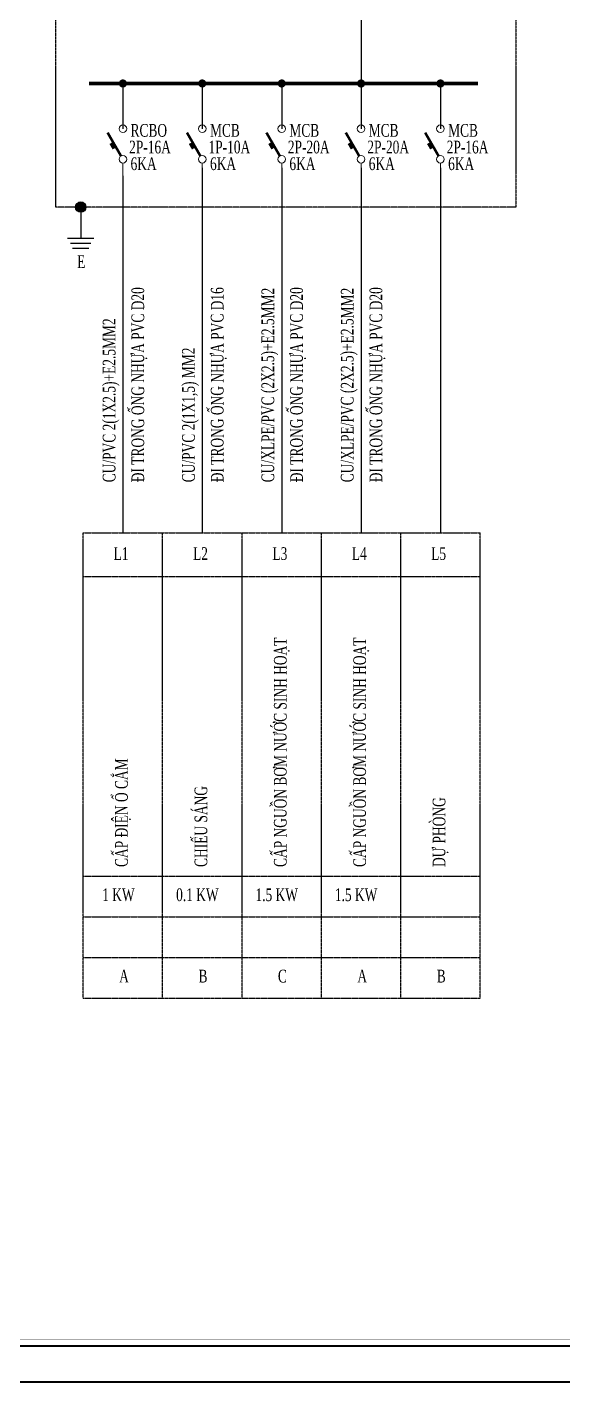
# Model space of a CAD drawing. Header units: inches. Extents: x -30463 to 18, y -115022 to 17.
# Drawn here: x -15790 to -10193, y -91309 to -77176 of the extents above; entities that cross this region are included whole.
import ezdxf
from ezdxf.enums import TextEntityAlignment as Align

# ---------------------------------------------------------------- set-up
doc = ezdxf.new("R2010")
doc.units = ezdxf.units.IN
doc.header["$MEASUREMENT"] = 0
doc.linetypes.add('CENTER2', pattern=[1.125, 0.75, -0.125, 0.125, -0.125])
doc.linetypes.add('HIDDEN', pattern=[9.525, 6.35, -3.175])
for name, color, linetype in [('1', 1, 'Continuous'), ('dien', 3, 'Continuous'), ('dien phong', 2, 'Continuous'), ('Sche', 2, 'Continuous'), ('tbi', 5, 'Continuous'), ('TEXT-E', 30, 'Continuous'), ('XT-Thiet bi dien', 50, 'HIDDEN')]:
    doc.layers.add(name, color=color, linetype=linetype)
for name, color, linetype, lineweight in [('6', 6, 'Continuous', 60), ('cat1', 252, 'Continuous', 40), ('dây điện 2', 32, 'Continuous', 25), ('TBD', 2, 'Continuous', 15)]:
    doc.layers.add(name, color=color, linetype=linetype, lineweight=lineweight)
doc.styles.add('0-Thuong', font='vntimeh.shx', dxfattribs={"width": 0.7})

# ---------------------------------------------------------------- blocks, each defined once
blk = doc.blocks.new('A$C074D4DC1')
blk.add_lwpolyline([(44733, -1037), (44733, 30566), (42, 30566), (42, -1037)], close=True)
blk.add_lwpolyline([(2691, 30008), (1638, 30008), (1638, -479), (44175, -479), (44175, 30008), (4075, 30008)])
at = {"color": 142, "true_color": 0x00a1d6, "const_width": 6.02}
blk.add_lwpolyline([(2691, 29906), (1739, 29906), (1739, -377), (44073, -377), (44073, 29906), (4075, 29906)], dxfattribs=at)
blk = doc.blocks.new('DI2')
at = {"layer": 'TBD'}
for p, q in [((0, 1000), (0, 1250)), ((0, 250), (0, 0))]:
    blk.add_line(p, q, dxfattribs=at)
for points, const_width in [([(-37, 390), (-302, 850)], 50), ([(-177, 533), (-239, 641)], 60)]:
    blk.add_lwpolyline(points, dxfattribs=dict(at, const_width=const_width))
for centre in [(0, 925), (0, 325)]:
    blk.add_circle(centre, 75, dxfattribs=at)
blk = doc.blocks.new('donut')
at = {"layer": 'dien phong', "const_width": 75}
blk.add_lwpolyline([(-37.5, 0, 1), (37.5, 0, 1)], format="xyb", close=True, dxfattribs=at)
blk = doc.blocks.new('nd')
at = {"layer": 'dây điện 2', "ltscale": 20}
h = blk.add_hatch(color=256, dxfattribs=at)
edge = h.paths.add_edge_path()
edge.add_arc((-451, -140), 97, 0, 360)
for p, q in [((-451, -140), (-451, -727)), ((-208, -727), (-695, -727)), ((-262, -819), (-641, -819)), ((-302, -910), (-601, -910))]:
    blk.add_line(p, q, dxfattribs=at)
blk.add_circle((-451, -140), 97, dxfattribs=at)

msp = doc.modelspace()

# ---------------------------------------------------------------- linework, layer by layer
at = {"color": 6, "linetype": 'Continuous', "const_width": 37.1, "elevation": 0}
msp.add_lwpolyline([(-15143, -77764), (-11081, -77764)], dxfattribs=at)
at = {"layer": 'Sche', "color": 3, "linetype": 'ByBlock'}
for p, q in [((-12301, -76492, -12909), (-12301, -77762, -12498)), ((-14789, -77764), (-14789, -78237)), ((-13960, -77764, -21404), (-13960, -78237, -21404)), ((-13130, -77764, -38044), (-13130, -78237, -38044)), ((-12301, -77764, -59449), (-12301, -78237, -59449)), ((-11472, -77764, -27342), (-11472, -78237, -27342)), ((-13960, -78644, -21404), (-13960, -82452, -21404)), ((-13130, -78644, -38044), (-13130, -82452, -38044)), ((-12301, -78644, -59449), (-12301, -82452, -59449)), ((-11472, -78644, -27342), (-11472, -82452, -27342)), ((-14789, -78727), (-14789, -82452))]:
    msp.add_line(p, q, dxfattribs=at)
at = {"layer": 'tbi', "linetype": 'CENTER2'}
for p, q in [((-15203, -87307), (-15203, -82452)), ((-15203, -82452), (-11057, -82452, -5294)), ((-14374, -87307), (-14374, -82452)), ((-13545, -87307), (-13545, -82452)), ((-12716, -87307), (-12716, -82452)), ((-11887, -87307), (-11887, -82452)), ((-11057, -87307), (-11057, -82452)), ((-15203, -82906), (-11057, -82906, -5294)), ((-15203, -86034, -4764), (-11057, -86034, -4764)), ((-15203, -86458, -4764), (-11057, -86458, -4764)), ((-15203, -86883, -4764), (-11057, -86883, -4764)), ((-15203, -87307, -4764), (-11057, -87307, -4764))]:
    msp.add_line(p, q, dxfattribs=at)
at = {"layer": 'tbi', "linetype": 'CENTER2', "elevation": 0}
msp.add_lwpolyline([(-15489, -74832), (-10684, -74832), (-10684, -79054), (-15489, -79054)], close=True, dxfattribs=at)

# ---------------------------------------------------------------- block references
at = {"layer": 'cat1', "xscale": 0.6738010520752868, "yscale": 0.6738010520752868, "zscale": 0.6738010520752868}
msp.add_blockref('A$C074D4DC1', (-30491, -90610), dxfattribs=at)
at = {"layer": 'dien', "ltscale": 5, "xscale": 0.567778012788948, "yscale": 0.567778012788948, "zscale": 0.567778012788948}
for p in [(-14789, -77764), (-13960, -77764, -21404), (-13130, -77764, -39840), (-12301, -77764, -61245), (-11472, -77764, -29138)]:
    msp.add_blockref('donut', p, dxfattribs=at)
at = {"layer": 'dây điện 2', "xscale": 0.5604631481659087, "yscale": 0.5604631481659087, "zscale": 0.5604631481659087}
msp.add_blockref('nd', (-14977, -78975), dxfattribs=at)
at = {"layer": 'XT-Thiet bi dien', "linetype": 'Continuous', "xscale": 0.5300249480249375, "yscale": 0.5300249480249375, "zscale": 0.5300249480249375}
for p in [(-14789, -78727), (-13960, -78727, -21404), (-13130, -78727, -38044), (-12301, -78727, -59449), (-11472, -78727, -27342)]:
    msp.add_blockref('DI2', p, dxfattribs=at)

# ---------------------------------------------------------------- texts
at = {"layer": '1', "ltscale": 0.5, "style": '0-Thuong', "width": 0.7}
for s, p in [('rCBo', (-14709, -78359)), ('2p-16A', (-14724, -78533)), ('6ka', (-14709, -78707))]:
    msp.add_text(s, height=132.5, dxfattribs=at).set_placement(p, align=Align.BOTTOM_LEFT)
at = {"layer": '6', "ltscale": 0.5, "style": '0-Thuong', "width": 0.7}
for p in [(-13209, -81924, -57088), (-12380, -81924, -78493)]:
    msp.add_text('Cu/xlpe/PVC (2x2.5)+e2.5MM2', height=132.51, rotation=90, dxfattribs=at).set_placement(p)
at = {"layer": 'TEXT-E', "ltscale": 0.5, "style": '0-Thuong', "width": 0.7}
for s, height, p in [('MCB', 132.5, (-13879, -78359, -21404)), ('MCB', 132.5, (-13050, -78359, -38044)), ('MCB', 132.5, (-12221, -78359, -59449)), ('MCB', 132.5, (-11392, -78359, -27342)), ('1p-10A', 132.5, (-13895, -78533, -21404)), ('2p-20A', 132.5, (-13066, -78533, -38044)), ('2p-20A', 132.5, (-12236, -78533, -59449)), ('2p-16A', 132.5, (-11407, -78533, -27342)), ('6ka', 132.5, (-13879, -78707, -21404)), ('6ka', 132.5, (-13050, -78707, -38044)), ('6ka', 132.5, (-12221, -78707, -59449)), ('6ka', 132.5, (-11392, -78707, -27342)), ('e', 133, (-15267, -79729))]:
    msp.add_text(s, height=height, dxfattribs=at).set_placement(p, align=Align.BOTTOM_LEFT)
for s, height, p in [('®i trong èng nhùa pvc d20', 132.51, (-14567, -81924, -19044)), ('®i trong èng nhùa pvc d16', 132.51, (-13738, -81924, -40448)), ('®i trong èng nhùa pvc d20', 132.51, (-12909, -81924, -57088)), ('®i trong èng nhùa pvc d20', 132.51, (-12080, -81924, -78493)), ('Cu/PVC 2(1x2.5)+E2.5mm2', 132.51, (-14867, -81924, -19044)), ('Cu/PVC 2(1x1,5) mm2', 132.51, (-14038, -81924, -40448)), ('cÊp nguån b¬m n\xadíc sinh ho¹t', 132.51, (-13079, -85937, -49634)), ('cÊp nguån b¬m n\xadíc sinh ho¹t', 132.51, (-12250, -85937, -49634)), ('cÊp ®iÖn æ c¾m', 132.51, (-14738, -85937)), ('chiÕu s¸ng ', 132.51, (-13908, -85937, -16053)), ('dù phßng', 132.5, (-11421, -85937, -41049))]:
    msp.add_text(s, height=height, rotation=90, dxfattribs=at).set_placement(p)
for s, height, p in [('L1', 132.5, (-14886, -82734)), ('L2', 132.5, (-14056, -82734, 0)), ('L3', 132.5, (-13227, -82734)), ('L4', 132.5, (-12398, -82734)), ('L5', 132.5, (-11569, -82734)), ('1 KW', 132.5, (-15005, -86293)), ('0.1 KW', 132.5, (-14233, -86293, -5351)), ('1.5 KW', 132.5, (-13404, -86293, -11289)), ('1.5 KW', 132.5, (-12575, -86293, -32693)), ('A', 133, (-14828, -87142)), ('B', 133, (-13999, -87142)), ('C', 133, (-13170, -87142)), ('A', 133, (-12340, -87142)), ('B', 133, (-11511, -87142))]:
    msp.add_text(s, height=height, dxfattribs=at).set_placement(p)

doc.saveas('drawing.dxf')
